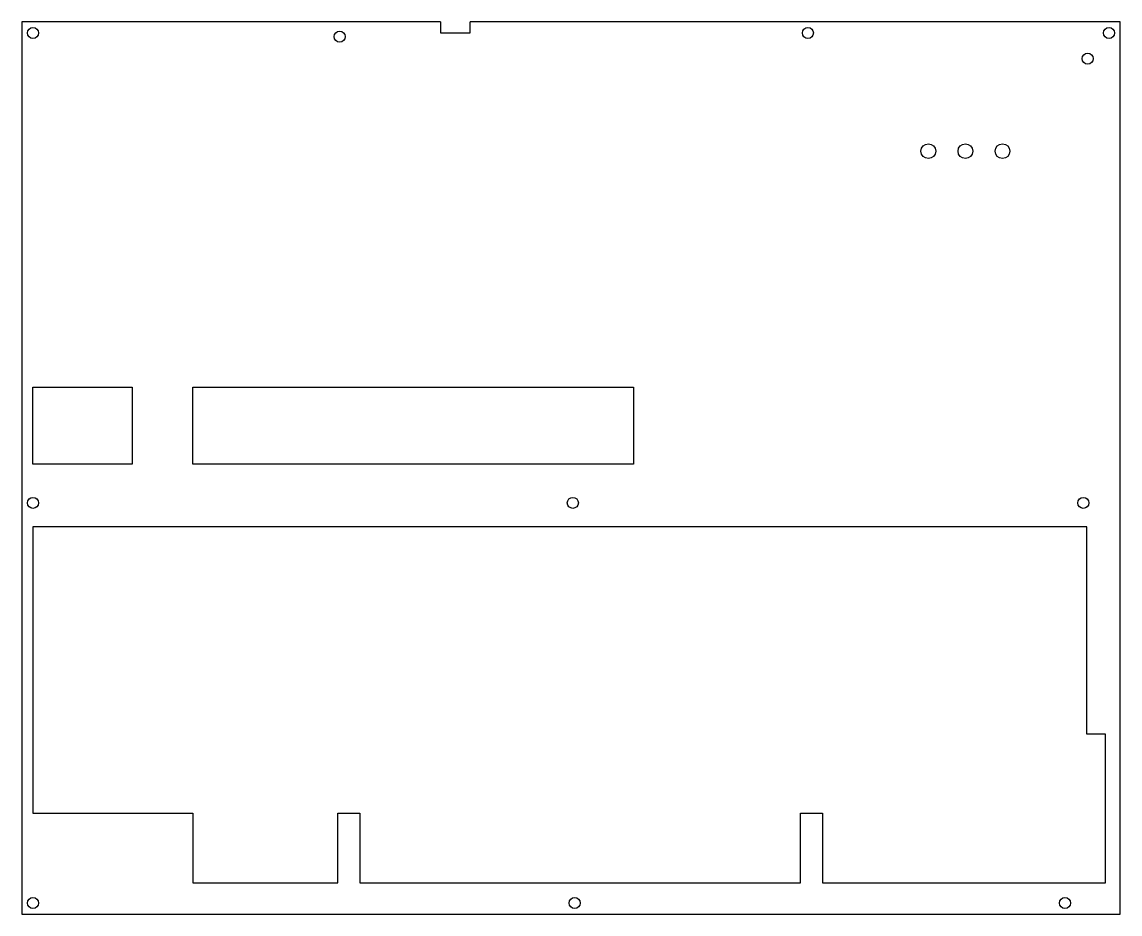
# Model space of a CAD drawing. Header units: millimetres. Extents: x -150 to 149, y -122 to 122.
import ezdxf

# ---------------------------------------------------------------- set-up
doc = ezdxf.new("R2010")
doc.units = ezdxf.units.MM
doc.layers.get('0').update_dxf_attribs({"linetype": 'CONTINUOUS'})

msp = doc.modelspace()

# ---------------------------------------------------------------- linework, layer by layer
for p, q in [((-149.5, 121.5), (-149.5, -121.5)), ((-35.5, 121.5), (-149.5, 121.5)), ((-35.5, 121.5), (-35.5, 118.5)), ((-27.5, 118.5), (-27.5, 121.5)), ((149.5, 121.5), (-27.5, 121.5)), ((149.5, -121.5), (149.5, 121.5)), ((-35.5, 118.5), (-27.5, 118.5)), ((-149.5, -121.5), (149.5, -121.5))]:
    msp.add_line(p, q)
for points in [[(-146.5, 22), (-119.5, 22), (-119.5, 1), (-146.5, 1)], [(-103, 22), (17, 22), (17, 1), (-103, 1)], [(-146.5, -94), (-103, -94), (-103, -113), (-63.5, -113), (-63.5, -94), (-57.5, -94), (-57.5, -113), (62.5, -113), (62.5, -94), (68.5, -94), (68.5, -113), (145.5, -113), (145.5, -72.5), (140.5, -72.5), (140.5, -16), (-146.5, -16)]]:
    msp.add_lwpolyline(points, close=True)
for centre, radius in [((-146.5, 118.5), 1.5), ((64.5, 118.5), 1.5), ((146.5, 118.5), 1.5), ((-63, 117.5), 1.5), ((140.7, 111.5), 1.5), ((97.3, 86.3), 2), ((107.4, 86.3), 2), ((117.5, 86.3), 2), ((-146.5, -9.5), 1.5), ((0.5, -9.5), 1.5), ((139.5, -9.5), 1.5), ((-146.5, -118.5), 1.5), ((1, -118.5), 1.5), ((134.5, -118.5), 1.5)]:
    msp.add_circle(centre, radius)

doc.saveas('drawing.dxf')
